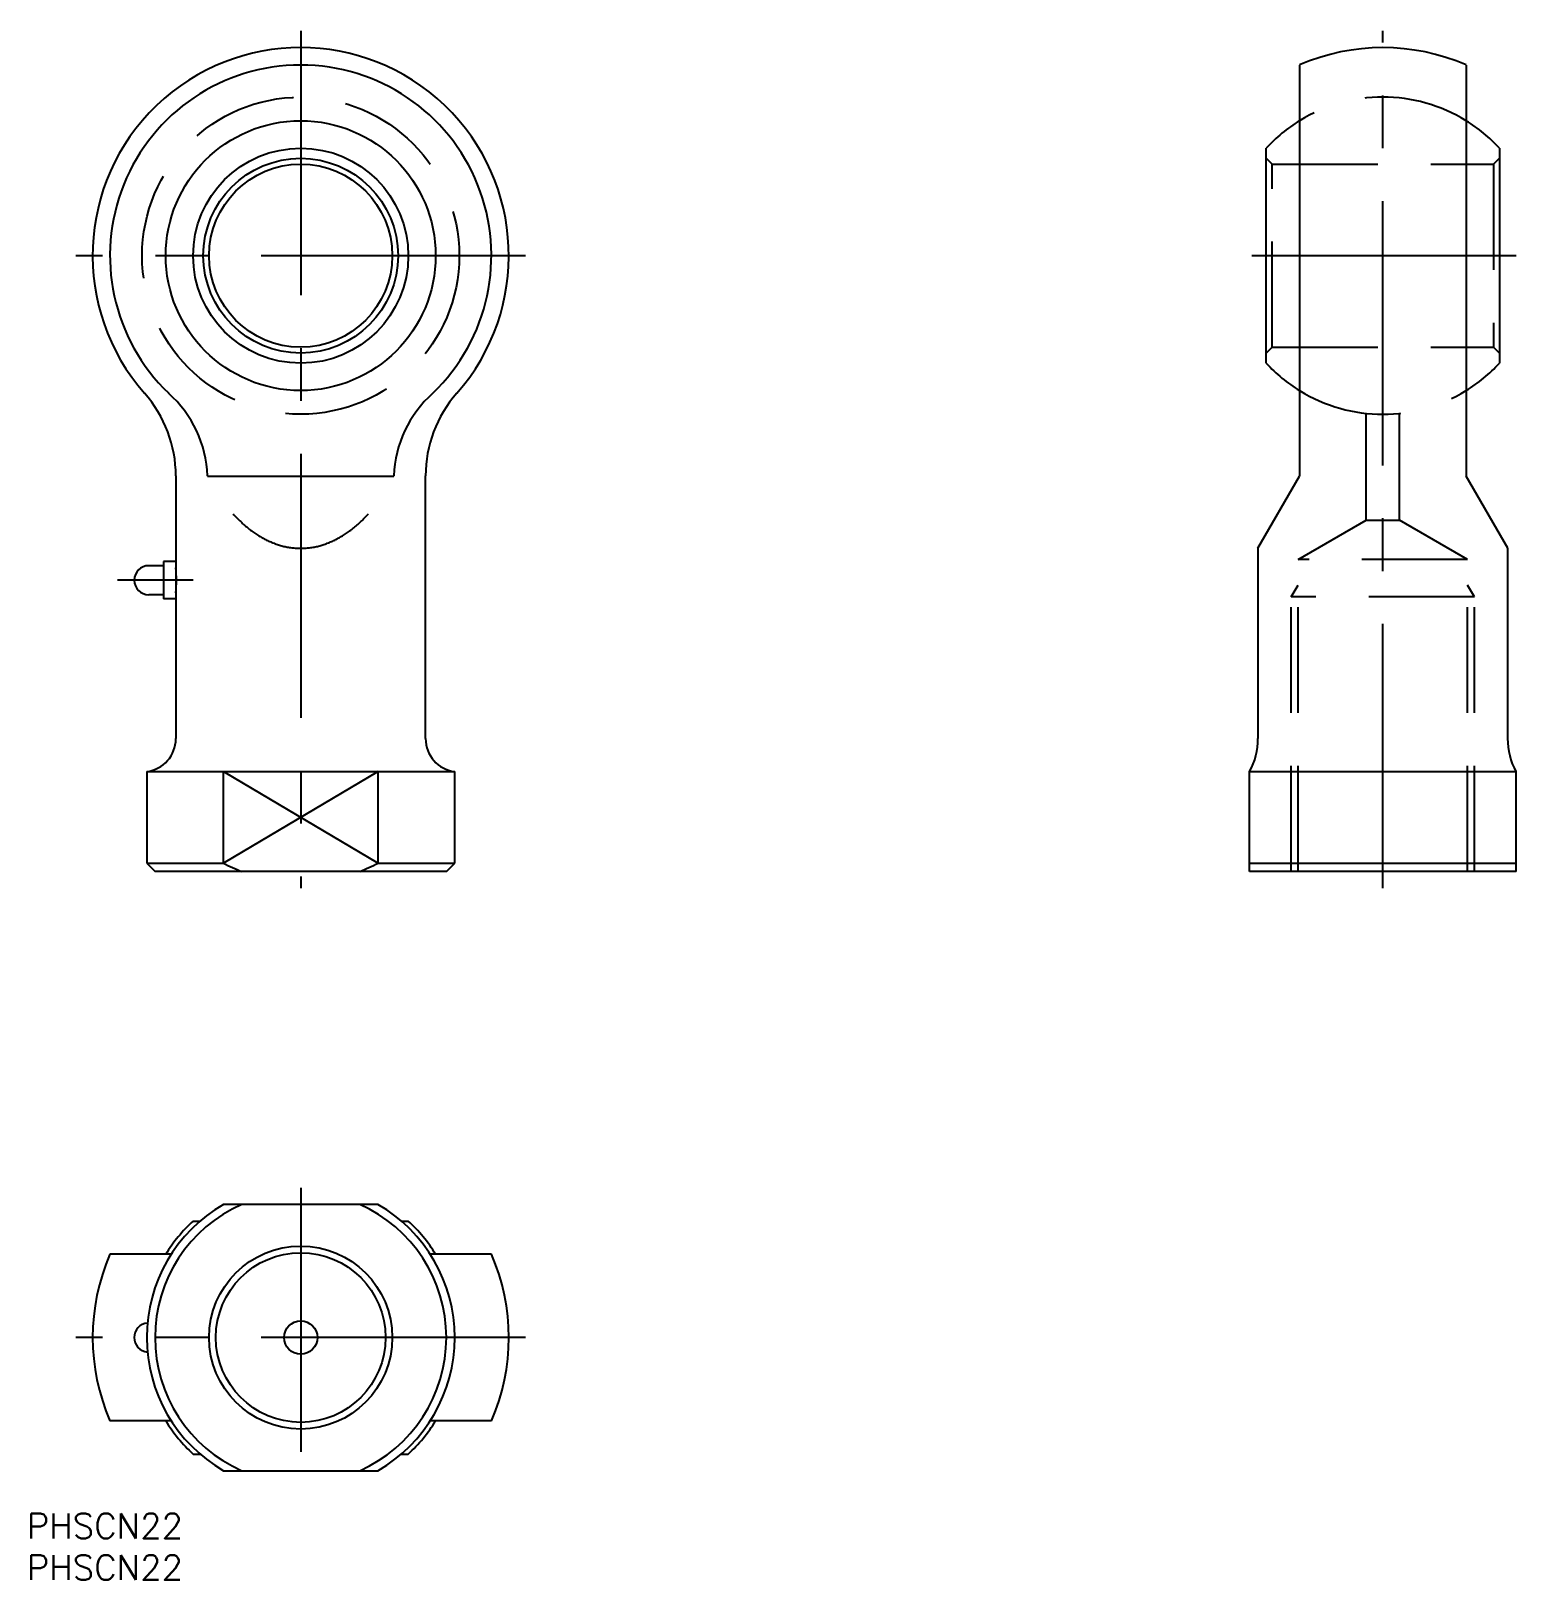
# Model space of a CAD drawing. Extents: x -32 to 146, y -29 to 157.
import ezdxf

# ---------------------------------------------------------------- set-up
doc = ezdxf.new("R2010")
doc.units = 0
doc.linetypes.add('CENTER', pattern=[50.8, 31.75, -6.35, 6.35, -6.35])
doc.linetypes.add('DASHED', pattern=[19.05, 12.7, -6.35])
doc.layers.get('0').update_dxf_attribs({"linetype": 'CONTINUOUS'})
doc.layers.add('CENTER', color=1, linetype='CENTER')
doc.styles.get("Standard").update_dxf_attribs({"font": 'txt.shx', "height": 3, "bigfont": 'bigfont.shx'})

msp = doc.modelspace()

# ---------------------------------------------------------------- linework, layer by layer
at = {"color": 7, "linetype": 'CONTINUOUS'}
for p, q in [((120, 152.91), (120, 103.5)), ((140, 152.91), (140, 103.5)), ((116, 117.08), (116, 142.92)), ((144, 142.92), (144, 117.08)), ((-15, 103.54), (-15, 71.97)), ((-11.18, 103.54), (-11.18, 103.5)), ((-11.18, 103.5), (11.18, 103.5)), ((11.18, 103.5), (11.18, 103.54)), ((15, 71.97), (15, 103.54)), ((115, 94.84), (120, 103.5)), ((145, 94.84), (140, 103.5)), ((-16.5, 93.25), (-16.5, 88.75)), ((-15, 93.25), (-16.5, 93.25)), ((115, 94.84), (115, 71.97)), ((145, 71.97), (145, 94.84)), ((-16.5, 92.75), (-18.25, 92.75)), ((-16.5, 89.25), (-18.25, 89.25)), ((-15, 88.75), (-16.5, 88.75)), ((-18.5, 68), (-18.5, 57)), ((-18.5, 68), (18.5, 68)), ((-9.29, 57), (-9.29, 68)), ((9.29, 57), (9.29, 68)), ((18.5, 57), (18.5, 68)), ((114, 68), (146, 68)), ((114, 56), (114, 68)), ((146, 56), (146, 68)), ((-18.5, 57), (-9.29, 57)), ((-18.5, 57), (-17.5, 56)), ((17.5, 56), (-17.5, 56)), ((9.29, 57), (18.5, 57)), ((17.5, 56), (18.5, 57)), ((114, 57), (146, 57)), ((146, 56), (114, 56)), ((9.29, 16), (-9.29, 16)), ((-12.92, 14), (-12.09, 14)), ((12.09, 14), (12.92, 14)), ((-15.56, 10), (-22.91, 10)), ((22.91, 10), (15.56, 10)), ((-15.56, -10), (-22.91, -10)), ((22.91, -10), (15.56, -10)), ((-12.92, -14), (-12.09, -14)), ((12.09, -14), (12.92, -14)), ((-9.29, -16), (9.29, -16))]:
    msp.add_line(p, q, dxfattribs=at)
at = {"color": 3, "linetype": 'DASHED'}
for p, q in [((116.7, 141), (116, 141.7)), ((143.3, 141), (144, 141.7)), ((116.7, 141), (143.3, 141)), ((116.7, 119), (116.7, 141)), ((143.3, 141), (143.3, 119)), ((116.7, 119), (116, 118.3)), ((116.7, 119), (143.3, 119)), ((143.3, 119), (144, 118.3)), ((128, 98.23), (128, 111.06)), ((132, 98.23), (132, 111.06)), ((119.81, 93.5), (128, 98.23)), ((128, 98.23), (132, 98.23)), ((140.19, 93.5), (132, 98.23)), ((140.19, 93.5), (119.81, 93.5)), ((119.81, 56), (119.81, 93.5)), ((140.19, 56), (140.19, 93.5)), ((119, 89), (119.81, 90.41)), ((141, 89), (140.19, 90.41)), ((141, 89), (119, 89)), ((119, 56), (119, 89)), ((141, 56), (141, 89))]:
    msp.add_line(p, q, dxfattribs=at)
at = {"color": 3, "linetype": 'CONTINUOUS'}
for p, q in [((9.29, 68), (-9.29, 57)), ((-9.29, 68), (9.29, 57))]:
    msp.add_line(p, q, dxfattribs=at)
at = {"color": 7, "linetype": 'CONTINUOUS'}
msp.add_polyline3d([(-8.13, 98.99, 0), (-8.02, 98.87, 0), (-7.91, 98.74, 0), (-7.79, 98.62, 0), (-7.68, 98.5, 0), (-7.56, 98.38, 0), (-7.45, 98.27, 0), (-7.33, 98.15, 0), (-7.21, 98.04, 0), (-7.09, 97.93, 0), (-6.98, 97.82, 0), (-6.86, 97.71, 0), (-6.74, 97.61, 0), (-6.62, 97.5, 0), (-6.49, 97.4, 0), (-6.37, 97.3, 0), (-6.25, 97.2, 0), (-6.13, 97.11, 0), (-6.01, 97.01, 0), (-5.88, 96.92, 0), (-5.76, 96.83, 0), (-5.64, 96.74, 0), (-5.51, 96.66, 0), (-5.39, 96.57, 0), (-5.26, 96.49, 0), (-5.13, 96.41, 0), (-5.01, 96.33, 0), (-4.88, 96.25, 0), (-4.75, 96.18, 0), (-4.63, 96.11, 0), (-4.5, 96.04, 0), (-4.37, 95.97, 0), (-4.24, 95.9, 0), (-4.11, 95.83, 0), (-3.98, 95.77, 0), (-3.85, 95.71, 0), (-3.72, 95.65, 0), (-3.59, 95.6, 0), (-3.46, 95.54, 0), (-3.33, 95.49, 0), (-3.2, 95.44, 0), (-3.07, 95.39, 0), (-2.94, 95.34, 0), (-2.8, 95.3, 0), (-2.67, 95.26, 0), (-2.54, 95.22, 0), (-2.41, 95.18, 0), (-2.28, 95.14, 0), (-2.14, 95.11, 0), (-2.01, 95.07, 0), (-1.88, 95.04, 0), (-1.74, 95.02, 0), (-1.61, 94.99, 0), (-1.48, 94.97, 0), (-1.34, 94.94, 0), (-1.21, 94.92, 0), (-1.07, 94.91, 0), (-0.94, 94.89, 0), (-0.81, 94.88, 0), (-0.67, 94.87, 0), (-0.54, 94.86, 0), (-0.4, 94.85, 0), (-0.27, 94.84, 0), (-0.13, 94.84, 0), (0, 94.84, 0), (0.13, 94.84, 0), (0.27, 94.84, 0), (0.4, 94.85, 0), (0.54, 94.86, 0), (0.67, 94.87, 0), (0.81, 94.88, 0), (0.94, 94.89, 0), (1.07, 94.91, 0), (1.21, 94.92, 0), (1.34, 94.94, 0), (1.48, 94.97, 0), (1.61, 94.99, 0), (1.74, 95.02, 0), (1.88, 95.04, 0), (2.01, 95.07, 0), (2.14, 95.11, 0), (2.28, 95.14, 0), (2.41, 95.18, 0), (2.54, 95.22, 0), (2.67, 95.26, 0), (2.8, 95.3, 0), (2.94, 95.34, 0), (3.07, 95.39, 0), (3.2, 95.44, 0), (3.33, 95.49, 0), (3.46, 95.54, 0), (3.59, 95.6, 0), (3.72, 95.65, 0), (3.85, 95.71, 0), (3.98, 95.77, 0), (4.11, 95.83, 0), (4.24, 95.9, 0), (4.37, 95.97, 0), (4.5, 96.04, 0), (4.63, 96.11, 0), (4.75, 96.18, 0), (4.88, 96.25, 0), (5.01, 96.33, 0), (5.13, 96.41, 0), (5.26, 96.49, 0), (5.39, 96.57, 0), (5.51, 96.66, 0), (5.64, 96.74, 0), (5.76, 96.83, 0), (5.88, 96.92, 0), (6.01, 97.01, 0), (6.13, 97.11, 0), (6.25, 97.2, 0), (6.37, 97.3, 0), (6.49, 97.4, 0), (6.62, 97.5, 0), (6.74, 97.61, 0), (6.86, 97.71, 0), (6.98, 97.82, 0), (7.09, 97.93, 0), (7.21, 98.04, 0), (7.33, 98.15, 0), (7.45, 98.27, 0), (7.56, 98.38, 0), (7.68, 98.5, 0), (7.79, 98.62, 0), (7.91, 98.74, 0), (8.02, 98.87, 0), (8.13, 98.99, 0)], dxfattribs=at)
at = {"color": 3, "linetype": 'DASHED'}
msp.add_circle((0, 130), 19.05, dxfattribs=at)
at = {"color": 7, "linetype": 'CONTINUOUS'}
for centre, radius in [((0, 130), 16.21), ((0, 130), 12.92), ((0, 130), 11.7), ((0, 130), 11), ((0, 0), 10.19), ((0, 0), 2)]:
    msp.add_circle(centre, radius, dxfattribs=at)
at = {"color": 3, "linetype": 'CONTINUOUS'}
msp.add_circle((0, 0), 11, dxfattribs=at)
at = {"color": 7, "linetype": 'CONTINUOUS'}
for centre, radius, start, end in [((0, 130), 25, 318.5904, 221.4096), ((130, 130), 25, 66.4218, 113.5782), ((0, 130), 22.91, 313.806, 226.194), ((130, 130), 19.05, 121.6638, 137.2995), ((130, 130), 19.05, 42.7005, 58.3362), ((130, 130), 19.05, 222.7005, 238.3362), ((130, 130), 19.05, 301.6638, 317.2995), ((-30, 103.54), 15, 0, 41.4096), ((-25.23, 102.98), 14.06, 2.2875, 48.2226), ((25.2, 102.99), 14.03, 131.7369, 177.753), ((30, 103.54), 15, 138.5904, 180), ((-18.25, 91), 1.75, 90, 270), ((-29.93, 91), 15, 354.2623, 5.7377), ((-19, 71.97), 4, 277.1808, 0), ((19, 71.97), 4, 180, 262.8192), ((106.62, 71.97), 8.38, 331.7145, 0), ((153.37, 71.97), 8.38, 180, 208.2855), ((4.27, 83.9), 30.12, 243.2425, 247.8375), ((-4.24, 83.82), 30.04, 292.1564, 296.7637), ((0, 0), 18.5, 120.1327, 239.8673), ((0, 0), 17.5, 113.8955, 246.1045), ((0, 0), 17.5, 293.8955, 66.1045), ((0, 0), 18.5, 300.1327, 59.8673), ((0, 0), 19.05, 132.7005, 148.3362), ((0, 0), 19.05, 31.6638, 47.2995), ((0, 0), 25, 156.4218, 203.5782), ((0, 0), 25, 336.4218, 23.5782), ((-18.25, 0), 1.75, 95.5026, 264.4974), ((0, 0), 19.05, 211.6638, 227.2995), ((0, 0), 19.05, 312.7005, 328.3362)]:
    msp.add_arc(centre, radius, start, end, dxfattribs=at)
at = {"color": 3, "linetype": 'DASHED'}
for start, end in [(58.3362, 121.6638), (238.3362, 301.6638)]:
    msp.add_arc((130, 130), 19.05, start, end, dxfattribs=at)
at = {"layer": 'CENTER', "color": 1, "linetype": 'CENTER'}
for p, q in [((0, 157), (0, 54)), ((130, 54), (130, 157)), ((27, 130), (-27, 130)), ((146, 130), (114, 130)), ((-12.92, 91), (-22, 91)), ((0, 18), (0, -18)), ((27, 0), (-27, 0))]:
    msp.add_line(p, q, dxfattribs=at)

# ---------------------------------------------------------------- texts
at = {"color": 7, "linetype": 'CONTINUOUS'}
for p in [(-32.91, -24.13), (-32.91, -29.13)]:
    msp.add_text('PHSCN22', height=3, dxfattribs=at).set_placement(p)

doc.saveas('drawing.dxf')
